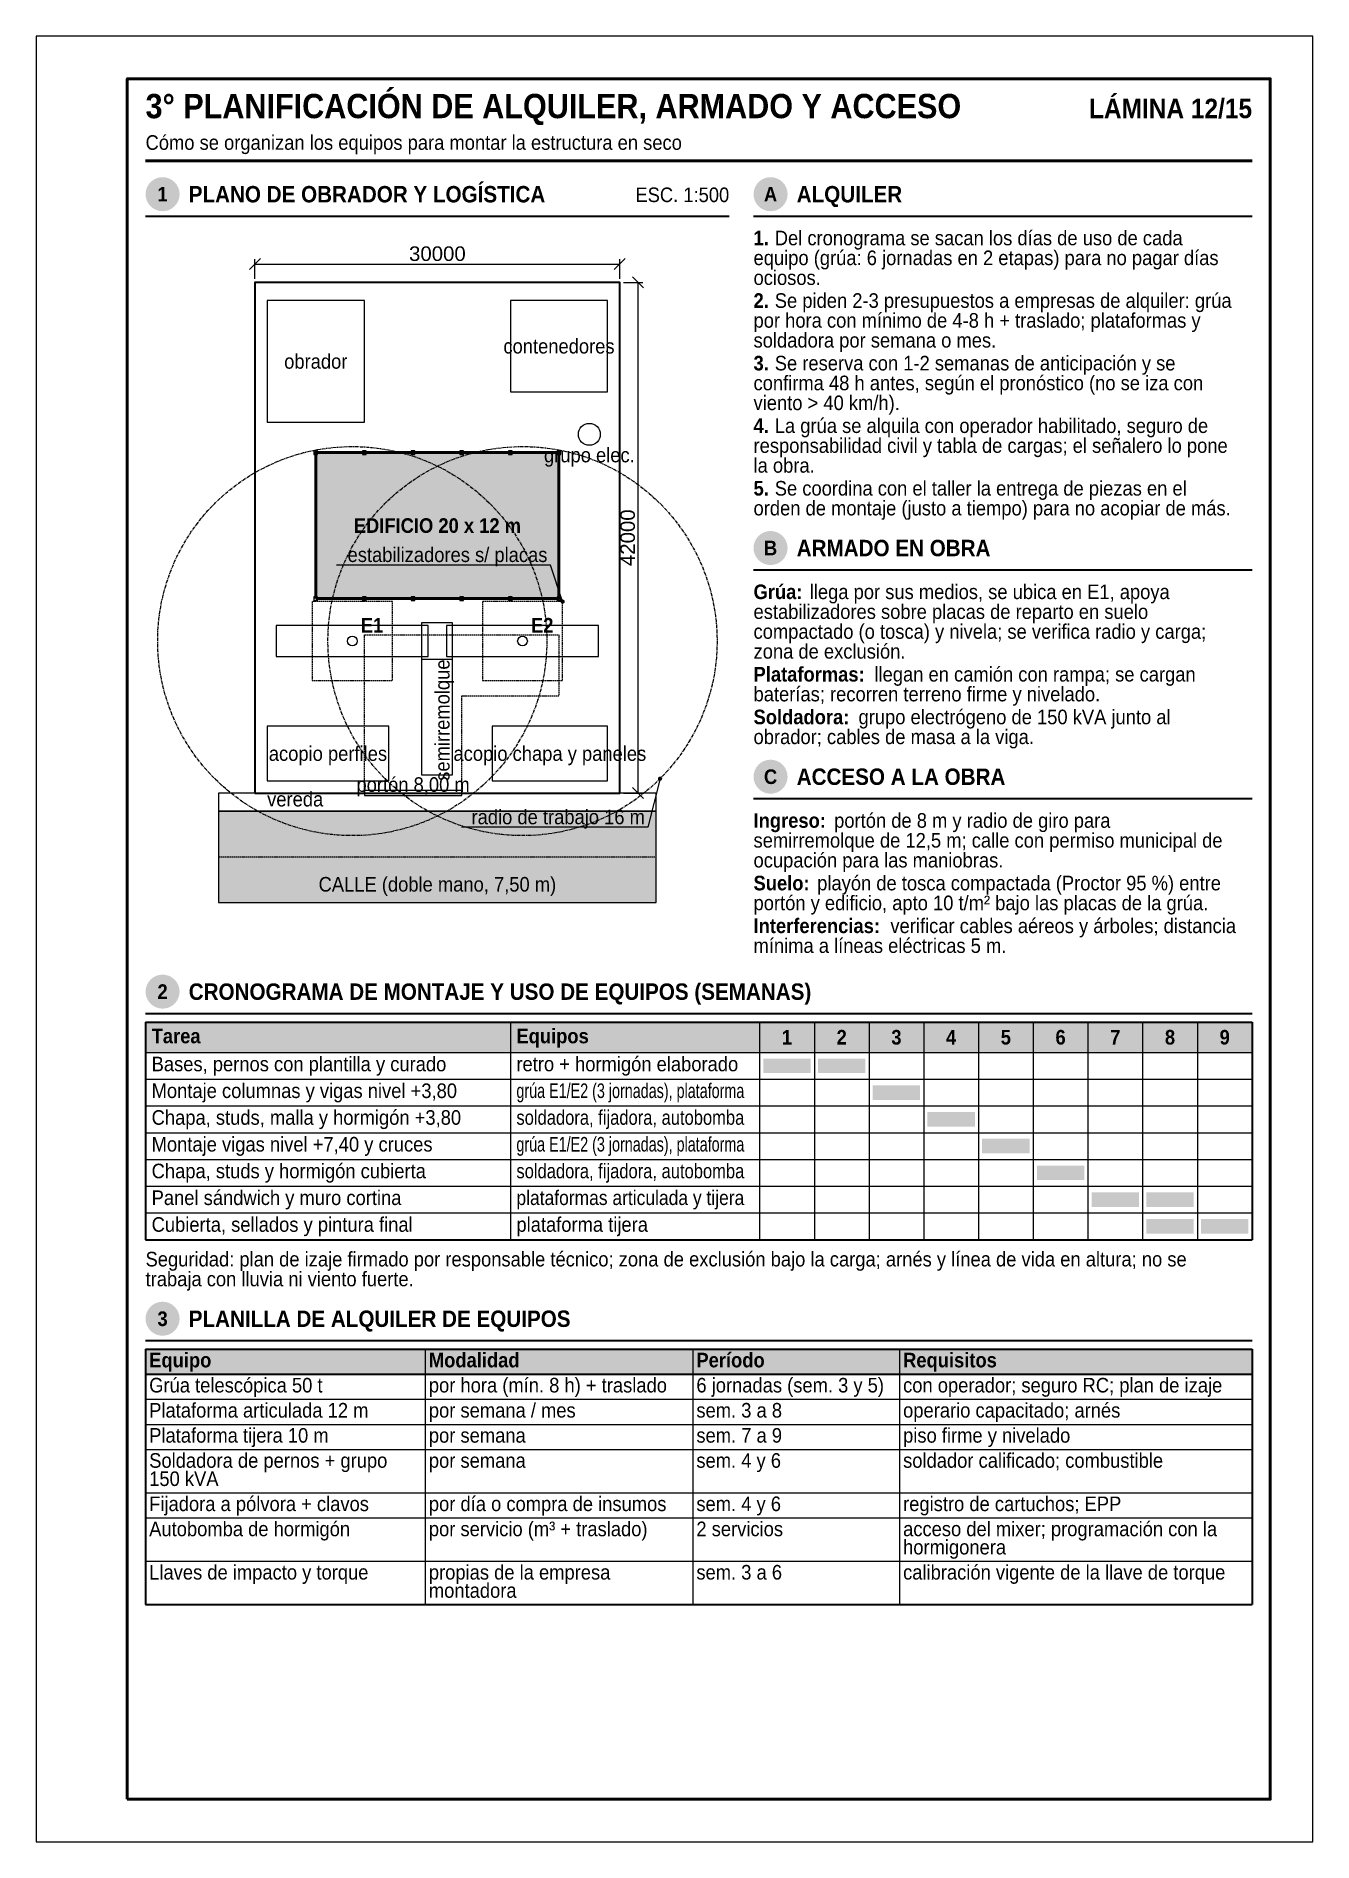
# Model space of a CAD drawing. Header units: millimetres. Extents: x 0 to 210, y 0 to 297.
import ezdxf
from ezdxf.enums import TextEntityAlignment as Align

# ---------------------------------------------------------------- set-up
doc = ezdxf.new("R2010")
doc.units = ezdxf.units.MM
doc.header["$LTSCALE"] = 0.35
doc.linetypes.add('CENTER2', pattern=[2.541, 1.587, -0.318, 0.318, -0.318])
doc.linetypes.add('DASHED2', pattern=[0.762, 0.635, -0.127])
for name, color, linetype in [('0-MARCO', 7, 'Continuous'), ('1-EJES', 1, 'CENTER2'), ('1-OCULTO', 8, 'DASHED2'), ('1-SECCION', 7, 'Continuous'), ('1-VISTA', 7, 'Continuous'), ('2-RAYADO', 8, 'Continuous'), ('3-COTAS', 7, 'Continuous'), ('3-REFS', 7, 'Continuous'), ('3-TABLAS', 7, 'Continuous'), ('3-TEXTOS', 7, 'Continuous'), ('3-TITULOS', 7, 'Continuous')]:
    doc.layers.add(name, color=color, linetype=linetype)
doc.styles.add('ARIAL', font='arial.ttf')
doc.styles.add('ARIAL-NEGRITA', font='arialbd.ttf')
doc.dimstyles.new('A4', dxfattribs={"dimtxt": 2.4, "dimasz": 1.1, "dimexe": 0.8, "dimexo": 0.6, "dimgap": 0.5, "dimtad": 1, "dimdec": 0, "dimtxsty": 'ARIAL', "dimtsz": 0.9, "dimcen": 2.5, "dimclrd": 7, "dimclre": 7, "dimclrt": 7, "dimazin": 3, "dimtfac": 1, "dimtmove": 0, "dimatfit": 3, "dimlwd": 13, "dimlwe": 13, "dimarcsym": 0})

msp = doc.modelspace()

# ---------------------------------------------------------------- hatches: boundary and pattern name
at = {"layer": '2-RAYADO', "true_color": 0xd7d7d7}
h = msp.add_hatch(color=254, dxfattribs=at)
h.dxf.hatch_style = 1
h.paths.add_polyline_path([(46, 204.5), (86, 204.5), (86, 228.5), (46, 228.5)])
h = msp.add_hatch(color=254, dxfattribs=at)
h.dxf.hatch_style = 1
h.paths.add_polyline_path([(30, 154.5), (102, 154.5), (102, 169.5), (30, 169.5)])
at = {"layer": '3-REFS'}
h = msp.add_hatch(color=7, dxfattribs=at)
h.dxf.hatch_style = 1
edge = h.paths.add_edge_path()
edge.add_arc((86.6, 204), 0.35, 0, 360)
h = msp.add_hatch(color=7, dxfattribs=at)
h.dxf.hatch_style = 1
edge = h.paths.add_edge_path()
edge.add_arc((102.628, 174.872), 0.35, 0, 360)
at = {"layer": '3-TABLAS', "true_color": 0xe6e6e6}
h = msp.add_hatch(color=254, dxfattribs=at)
h.dxf.hatch_style = 1
h.paths.add_polyline_path([(18, 134.844), (200, 134.844), (200, 129.844), (18, 129.844)])
at = {"layer": '3-TABLAS', "true_color": 0x505050}
h = msp.add_hatch(color=251, dxfattribs=at)
h.dxf.hatch_style = 1
h.paths.add_polyline_path([(119.6, 128.844), (127.4, 128.844), (127.4, 126.444), (119.6, 126.444)])
h = msp.add_hatch(color=251, dxfattribs=at)
h.dxf.hatch_style = 1
h.paths.add_polyline_path([(128.6, 128.844), (136.4, 128.844), (136.4, 126.444), (128.6, 126.444)])
h = msp.add_hatch(color=251, dxfattribs=at)
h.dxf.hatch_style = 1
h.paths.add_polyline_path([(137.6, 124.444), (145.4, 124.444), (145.4, 122.044), (137.6, 122.044)])
h = msp.add_hatch(color=251, dxfattribs=at)
h.dxf.hatch_style = 1
h.paths.add_polyline_path([(146.6, 120.044), (154.4, 120.044), (154.4, 117.644), (146.6, 117.644)])
h = msp.add_hatch(color=251, dxfattribs=at)
h.dxf.hatch_style = 1
h.paths.add_polyline_path([(155.6, 115.644), (163.4, 115.644), (163.4, 113.244), (155.6, 113.244)])
h = msp.add_hatch(color=251, dxfattribs=at)
h.dxf.hatch_style = 1
h.paths.add_polyline_path([(164.6, 111.244), (172.4, 111.244), (172.4, 108.844), (164.6, 108.844)])
h = msp.add_hatch(color=251, dxfattribs=at)
h.dxf.hatch_style = 1
h.paths.add_polyline_path([(173.6, 106.844), (181.4, 106.844), (181.4, 104.444), (173.6, 104.444)])
h = msp.add_hatch(color=251, dxfattribs=at)
h.dxf.hatch_style = 1
h.paths.add_polyline_path([(182.6, 106.844), (190.4, 106.844), (190.4, 104.444), (182.6, 104.444)])
h = msp.add_hatch(color=251, dxfattribs=at)
h.dxf.hatch_style = 1
h.paths.add_polyline_path([(182.6, 102.444), (190.4, 102.444), (190.4, 100.044), (182.6, 100.044)])
h = msp.add_hatch(color=251, dxfattribs=at)
h.dxf.hatch_style = 1
h.paths.add_polyline_path([(191.6, 102.444), (199.4, 102.444), (199.4, 100.044), (191.6, 100.044)])
at = {"layer": '3-TABLAS', "true_color": 0xe6e6e6}
h = msp.add_hatch(color=254, dxfattribs=at)
h.dxf.hatch_style = 1
h.paths.add_polyline_path([(18, 81.044), (200, 81.044), (200, 76.916), (18, 76.916)])
at = {"layer": '3-TITULOS'}
h = msp.add_hatch(color=7, dxfattribs=at)
h.dxf.hatch_style = 1
edge = h.paths.add_edge_path()
edge.add_arc((20.8, 271), 2.8, 0, 360)
h = msp.add_hatch(color=7, dxfattribs=at)
h.dxf.hatch_style = 1
edge = h.paths.add_edge_path()
edge.add_arc((120.8, 271), 2.8, 0, 360)
h = msp.add_hatch(color=7, dxfattribs=at)
h.dxf.hatch_style = 1
edge = h.paths.add_edge_path()
edge.add_arc((120.8, 212.804), 2.8, 0, 360)
h = msp.add_hatch(color=7, dxfattribs=at)
h.dxf.hatch_style = 1
edge = h.paths.add_edge_path()
edge.add_arc((120.8, 175.192), 2.8, 0, 360)
h = msp.add_hatch(color=7, dxfattribs=at)
h.dxf.hatch_style = 1
edge = h.paths.add_edge_path()
edge.add_arc((20.8, 139.844), 2.8, 0, 360)
h = msp.add_hatch(color=7, dxfattribs=at)
h.dxf.hatch_style = 1
edge = h.paths.add_edge_path()
edge.add_arc((20.8, 86.044), 2.8, 0, 360)

# ---------------------------------------------------------------- linework, layer by layer
at = {"layer": '0-MARCO', "color": 9, "lineweight": 0}
msp.add_lwpolyline([(0, 0), (210, 0), (210, 297), (0, 297)], close=True, dxfattribs=at)
at = {"layer": '0-MARCO', "lineweight": 50}
msp.add_lwpolyline([(15, 7), (203, 7), (203, 290), (15, 290)], close=True, dxfattribs=at)
at = {"layer": '1-EJES', "lineweight": 18}
for centre in [(52, 197.5), (80, 197.5)]:
    msp.add_circle(centre, 32, dxfattribs=at)
at = {"layer": '1-OCULTO', "lineweight": 9}
for points in [[(45.4, 191), (58.6, 191), (58.6, 204), (45.4, 204)], [(73.4, 191), (86.6, 191), (86.6, 204), (73.4, 204)]]:
    msp.add_lwpolyline(points, close=True, dxfattribs=at)
at = {"layer": '1-OCULTO', "lineweight": 13}
for points in [[(54, 172.5), (54, 198.5), (86, 198.5), (86, 188.5)], [(70, 172.5), (70, 188.5), (86, 188.5)]]:
    msp.add_lwpolyline(points, dxfattribs=at)
at = {"layer": '1-OCULTO', "lineweight": 9}
msp.add_lwpolyline([(30, 162), (102, 162)], dxfattribs=at)
at = {"layer": '1-SECCION', "lineweight": 35}
msp.add_lwpolyline([(36, 172.5), (96, 172.5), (96, 256.5), (36, 256.5)], close=True, dxfattribs=at)
at = {"layer": '1-SECCION', "lineweight": 18}
for points in [[(45.7, 228.2), (46.3, 228.2), (46.3, 228.8), (45.7, 228.8)], [(53.7, 228.2), (54.3, 228.2), (54.3, 228.8), (53.7, 228.8)], [(61.7, 228.2), (62.3, 228.2), (62.3, 228.8), (61.7, 228.8)], [(69.7, 228.2), (70.3, 228.2), (70.3, 228.8), (69.7, 228.8)], [(77.7, 228.2), (78.3, 228.2), (78.3, 228.8), (77.7, 228.8)], [(85.7, 228.2), (86.3, 228.2), (86.3, 228.8), (85.7, 228.8)], [(45.7, 204.2), (46.3, 204.2), (46.3, 204.8), (45.7, 204.8)], [(53.7, 204.2), (54.3, 204.2), (54.3, 204.8), (53.7, 204.8)], [(61.7, 204.2), (62.3, 204.2), (62.3, 204.8), (61.7, 204.8)], [(69.7, 204.2), (70.3, 204.2), (70.3, 204.8), (69.7, 204.8)], [(77.7, 204.2), (78.3, 204.2), (78.3, 204.8), (77.7, 204.8)], [(85.7, 204.2), (86.3, 204.2), (86.3, 204.8), (85.7, 204.8)]]:
    msp.add_lwpolyline(points, close=True, dxfattribs=at)
at = {"layer": '1-SECCION', "lineweight": 50}
msp.add_lwpolyline([(46, 204.5), (86, 204.5), (86, 228.5), (46, 228.5)], close=True, dxfattribs=at)
at = {"layer": '1-SECCION', "lineweight": 0}
msp.add_lwpolyline([(54, 172.5), (70, 172.5)], dxfattribs=at)
at = {"layer": '1-SECCION', "lineweight": 25}
for centre in [(52, 197.5), (80, 197.5)]:
    msp.add_circle(centre, 0.8, dxfattribs=at)
at = {"layer": '1-VISTA', "lineweight": 18}
for points in [[(38, 233.5), (54, 233.5), (54, 253.5), (38, 253.5)], [(78, 238.5), (94, 238.5), (94, 253.5), (78, 253.5)], [(38, 174.5), (58, 174.5), (58, 183.5), (38, 183.5)], [(75, 174.5), (94, 174.5), (94, 183.5), (75, 183.5)]]:
    msp.add_lwpolyline(points, close=True, dxfattribs=at)
at = {"layer": '1-VISTA', "lineweight": 25}
for points in [[(39.5, 194.95), (64.5, 194.95), (64.5, 200.05), (39.5, 200.05)], [(63.4, 175.5), (68.5, 175.5), (68.5, 200.5), (63.4, 200.5)], [(67.5, 194.95), (92.5, 194.95), (92.5, 200.05), (67.5, 200.05)], [(54, 172.1), (70, 172.1), (70, 172.9), (54, 172.9)]]:
    msp.add_lwpolyline(points, close=True, dxfattribs=at)
at = {"layer": '1-VISTA', "lineweight": 13}
msp.add_lwpolyline([(63.4, 194.5), (68.5, 194.5)], dxfattribs=at)
for points in [[(30, 169.5), (102, 169.5), (102, 172.5), (30, 172.5)], [(30, 154.5), (102, 154.5), (102, 169.5), (30, 169.5)]]:
    msp.add_lwpolyline(points, close=True, dxfattribs=at)
msp.add_circle((91, 231.5), 1.8, dxfattribs=at)
at = {"layer": '3-REFS', "lineweight": 13}
for points in [[(84.6, 210), (49.3957, 210)], [(86.6, 204), (84.6, 210)], [(102.628, 174.872), (100.628, 166.872)], [(100.628, 166.872), (69.9583, 166.872)]]:
    msp.add_lwpolyline(points, dxfattribs=at)
at = {"layer": '3-TABLAS', "lineweight": 35}
for points in [[(18, 134.844), (18, 99.044)], [(18, 134.844), (200, 134.844)], [(200, 134.844), (200, 99.044)], [(18, 99.044), (200, 99.044)], [(18, 81.044), (200, 81.044)], [(18, 81.044), (18, 39.02)], [(200, 81.044), (200, 39.02)], [(18, 76.916), (200, 76.916)], [(18, 39.02), (200, 39.02)]]:
    msp.add_lwpolyline(points, dxfattribs=at)
at = {"layer": '3-TABLAS', "lineweight": 13}
for points in [[(78, 134.844), (78, 99.044)], [(119, 134.844), (119, 99.044)], [(128, 134.844), (128, 99.044)], [(137, 134.844), (137, 99.044)], [(146, 134.844), (146, 99.044)], [(155, 134.844), (155, 99.044)], [(164, 134.844), (164, 99.044)], [(173, 134.844), (173, 99.044)], [(182, 134.844), (182, 99.044)], [(191, 134.844), (191, 99.044)], [(18, 125.444), (200, 125.444)], [(18, 121.044), (200, 121.044)], [(18, 116.644), (200, 116.644)], [(18, 112.244), (200, 112.244)], [(18, 107.844), (200, 107.844)], [(18, 103.444), (200, 103.444)], [(18, 99.044), (200, 99.044)], [(64, 81.044), (64, 39.02)], [(108, 81.044), (108, 39.02)], [(142, 81.044), (142, 39.02)], [(18, 72.788), (200, 72.788)], [(18, 68.66), (200, 68.66)], [(18, 64.532), (200, 64.532)], [(18, 57.404), (200, 57.404)], [(18, 53.276), (200, 53.276)], [(18, 46.148), (200, 46.148)]]:
    msp.add_lwpolyline(points, dxfattribs=at)
at = {"layer": '3-TABLAS', "lineweight": 25}
msp.add_lwpolyline([(18, 129.844), (200, 129.844)], dxfattribs=at)
at = {"layer": '3-TITULOS', "lineweight": 50}
msp.add_lwpolyline([(18, 276.5), (200, 276.5)], dxfattribs=at)
at = {"layer": '3-TITULOS', "lineweight": 35}
for points in [[(18, 267.4), (114, 267.4)], [(118, 267.4), (200, 267.4)], [(118, 209.204), (200, 209.204)], [(118, 171.592), (200, 171.592)], [(18, 136.244), (200, 136.244)], [(18, 82.444), (200, 82.444)]]:
    msp.add_lwpolyline(points, dxfattribs=at)

# ---------------------------------------------------------------- texts
at = {"layer": '3-TABLAS'}
for s, style, width, p in [('Tarea', 'ARIAL-NEGRITA', 0.9, (19, 131.344)), ('Equipos', 'ARIAL-NEGRITA', 0.9, (79, 131.344)), ('Bases, pernos con plantilla y curado', 'ARIAL', 0.9, (19, 126.744)), ('retro + hormigón elaborado', 'ARIAL', 0.9, (79, 126.744)), ('Montaje columnas y vigas nivel +3,80', 'ARIAL', 0.9, (19, 122.344)), ('grúa E1/E2 (3 jornadas), plataforma', 'ARIAL', 0.703245, (79, 122.344)), ('Chapa, studs, malla y hormigón +3,80', 'ARIAL', 0.9, (19, 117.944)), ('soldadora, fijadora, autobomba', 'ARIAL', 0.810889, (79, 117.944)), ('Montaje vigas nivel +7,40 y cruces', 'ARIAL', 0.9, (19, 113.544)), ('grúa E1/E2 (3 jornadas), plataforma', 'ARIAL', 0.703245, (79, 113.544)), ('Chapa, studs y hormigón cubierta', 'ARIAL', 0.9, (19, 109.144)), ('soldadora, fijadora, autobomba', 'ARIAL', 0.810889, (79, 109.144)), ('Panel sándwich y muro cortina', 'ARIAL', 0.9, (19, 104.744)), ('plataformas articulada y tijera', 'ARIAL', 0.855935, (79, 104.744)), ('Cubierta, sellados y pintura final', 'ARIAL', 0.9, (19, 100.344)), ('plataforma tijera', 'ARIAL', 0.9, (79, 100.344)), ('Equipo', 'ARIAL-NEGRITA', 0.9, (18.6, 78.044)), ('Modalidad', 'ARIAL-NEGRITA', 0.9, (64.6, 78.044)), ('Período', 'ARIAL-NEGRITA', 0.9, (108.6, 78.044)), ('Requisitos', 'ARIAL-NEGRITA', 0.9, (142.6, 78.044)), ('Grúa telescópica 50 t', 'ARIAL', 0.9, (18.6, 73.916)), ('por hora (mín. 8 h) + traslado', 'ARIAL', 0.9, (64.6, 73.916)), ('6 jornadas (sem. 3 y 5)', 'ARIAL', 0.9, (108.6, 73.916)), ('con operador; seguro RC; plan de izaje', 'ARIAL', 0.9, (142.6, 73.916)), ('Plataforma articulada 12 m', 'ARIAL', 0.9, (18.6, 69.788)), ('por semana / mes', 'ARIAL', 0.9, (64.6, 69.788)), ('sem. 3 a 8', 'ARIAL', 0.9, (108.6, 69.788)), ('operario capacitado; arnés', 'ARIAL', 0.9, (142.6, 69.788)), ('Plataforma tijera 10 m', 'ARIAL', 0.9, (18.6, 65.66)), ('por semana', 'ARIAL', 0.9, (64.6, 65.66)), ('sem. 7 a 9', 'ARIAL', 0.9, (108.6, 65.66)), ('piso firme y nivelado', 'ARIAL', 0.9, (142.6, 65.66)), ('Soldadora de pernos + grupo', 'ARIAL', 0.9, (18.6, 61.532)), ('por semana', 'ARIAL', 0.9, (64.6, 61.532)), ('sem. 4 y 6', 'ARIAL', 0.9, (108.6, 61.532)), ('soldador calificado; combustible', 'ARIAL', 0.9, (142.6, 61.532)), ('150 kVA', 'ARIAL', 0.9, (18.6, 58.532)), ('Fijadora a pólvora + clavos', 'ARIAL', 0.9, (18.6, 54.404)), ('por día o compra de insumos', 'ARIAL', 0.9, (64.6, 54.404)), ('sem. 4 y 6', 'ARIAL', 0.9, (108.6, 54.404)), ('registro de cartuchos; EPP', 'ARIAL', 0.9, (142.6, 54.404)), ('Autobomba de hormigón', 'ARIAL', 0.9, (18.6, 50.276)), ('por servicio (m³ + traslado)', 'ARIAL', 0.9, (64.6, 50.276)), ('2 servicios', 'ARIAL', 0.9, (108.6, 50.276)), ('acceso del mixer; programación con la', 'ARIAL', 0.9, (142.6, 50.276)), ('hormigonera', 'ARIAL', 0.9, (142.6, 47.276)), ('Llaves de impacto y torque', 'ARIAL', 0.9, (18.6, 43.148)), ('propias de la empresa', 'ARIAL', 0.9, (64.6, 43.148)), ('sem. 3 a 6', 'ARIAL', 0.9, (108.6, 43.148)), ('calibración vigente de la llave de torque', 'ARIAL', 0.9, (142.6, 43.148)), ('montadora', 'ARIAL', 0.9, (64.6, 40.148))]:
    msp.add_text(s, height=2.4, dxfattribs=dict(at, style=style, width=width)).set_placement(p)
at = {"layer": '3-TABLAS', "style": 'ARIAL-NEGRITA', "width": 0.9}
for s, p in [('1', (123.5, 132.344)), ('2', (132.5, 132.344)), ('3', (141.5, 132.344)), ('4', (150.5, 132.344)), ('5', (159.5, 132.344)), ('6', (168.5, 132.344)), ('7', (177.5, 132.344)), ('8', (186.5, 132.344)), ('9', (195.5, 132.344))]:
    msp.add_text(s, height=2.4, dxfattribs=at).set_placement(p, align=Align.MIDDLE_CENTER)
at = {"layer": '3-TEXTOS', "width": 0.9}
for s, style, p in [('1.', 'ARIAL-NEGRITA', (118, 262.6)), ('Del cronograma se sacan los días de uso de cada', 'ARIAL', (121.4906, 262.6)), ('equipo (grúa: 6 jornadas en 2 etapas) para no pagar días', 'ARIAL', (118, 259.336)), ('ociosos.', 'ARIAL', (118, 256.072)), ('2.', 'ARIAL-NEGRITA', (118, 252.308)), ('Se piden 2-3 presupuestos a empresas de alquiler: grúa', 'ARIAL', (121.4906, 252.308)), ('por hora con mínimo de 4-8 h + traslado; plataformas y', 'ARIAL', (118, 249.044)), ('soldadora por semana o mes.', 'ARIAL', (118, 245.78)), ('3.', 'ARIAL-NEGRITA', (118, 242.016)), ('Se reserva con 1-2 semanas de anticipación y se', 'ARIAL', (121.4906, 242.016)), ('confirma 48 h antes, según el pronóstico (no se iza con', 'ARIAL', (118, 238.752)), ('viento > 40 km/h).', 'ARIAL', (118, 235.488)), ('4.', 'ARIAL-NEGRITA', (118, 231.724)), ('La grúa se alquila con operador habilitado, seguro de', 'ARIAL', (121.4906, 231.724)), ('responsabilidad civil y tabla de cargas; el señalero lo pone', 'ARIAL', (118, 228.46)), ('la obra.', 'ARIAL', (118, 225.196)), ('5.', 'ARIAL-NEGRITA', (118, 221.432)), ('Se coordina con el taller la entrega de piezas en el', 'ARIAL', (121.4906, 221.432)), ('orden de montaje (justo a tiempo) para no acopiar de más.', 'ARIAL', (118, 218.168)), ('Grúa:', 'ARIAL-NEGRITA', (118, 204.404)), ('llega por sus medios, se ubica en E1, apoya', 'ARIAL', (127.2455, 204.404)), ('estabilizadores sobre placas de reparto en suelo', 'ARIAL', (118, 201.14)), ('E1', 'ARIAL-NEGRITA', (53.4, 198.9)), ('E2', 'ARIAL-NEGRITA', (81.4, 198.9)), ('compactado (o tosca) y nivela; se verifica radio y carga;', 'ARIAL', (118, 197.876)), ('zona de exclusión.', 'ARIAL', (118, 194.612)), ('Plataformas:', 'ARIAL-NEGRITA', (118, 190.848)), ('llegan en camión con rampa; se cargan', 'ARIAL', (137.8907, 190.848)), ('baterías; recorren terreno firme y nivelado.', 'ARIAL', (118, 187.584)), ('Soldadora:', 'ARIAL-NEGRITA', (118, 183.82)), ('grupo electrógeno de 150 kVA junto al', 'ARIAL', (135.2693, 183.82)), ('obrador; cables de masa a la viga.', 'ARIAL', (118, 180.556)), ('vereda', 'ARIAL', (38, 170.3)), ('portón de 8 m y radio de giro para', 'ARIAL', (131.2574, 166.792)), ('Ingreso:', 'ARIAL-NEGRITA', (118, 166.792)), ('semirremolque de 12,5 m; calle con permiso municipal de', 'ARIAL', (118, 163.528)), ('ocupación para las maniobras.', 'ARIAL', (118, 160.264)), ('Suelo:', 'ARIAL-NEGRITA', (118, 156.5)), ('playón de tosca compactada (Proctor 95 %) entre', 'ARIAL', (128.4658, 156.5)), ('portón y edificio, apto 10 t/m² bajo las placas de la grúa.', 'ARIAL', (118, 153.236)), ('Interferencias:', 'ARIAL-NEGRITA', (118, 149.472)), ('verificar cables aéreos y árboles; distancia', 'ARIAL', (140.5091, 149.472)), ('mínima a líneas eléctricas 5 m.', 'ARIAL', (118, 146.208)), ('Seguridad: plan de izaje firmado por responsable técnico; zona de exclusión bajo la carga; arnés y línea de vida en altura; no se', 'ARIAL', (18, 94.644)), ('trabaja con lluvia ni viento fuerte.', 'ARIAL', (18, 91.38))]:
    msp.add_text(s, height=2.4, dxfattribs=dict(at, style=style)).set_placement(p)
for s, style, p in [('contenedores', 'ARIAL', (86, 246)), ('obrador', 'ARIAL', (46, 243.5)), ('grupo elec.', 'ARIAL', (91, 228.1)), ('EDIFICIO 20 x 12 m', 'ARIAL-NEGRITA', (66, 216.5)), ('acopio perfiles', 'ARIAL', (48, 179)), ('acopio chapa y paneles', 'ARIAL', (84.5, 179)), ('portón 8,00 m', 'ARIAL', (62, 173.9)), ('CALLE (doble mano, 7,50 m)', 'ARIAL', (66, 157.5))]:
    msp.add_text(s, height=2.4, dxfattribs=dict(at, style=style)).set_placement(p, align=Align.MIDDLE_CENTER)
at = {"layer": '3-TEXTOS', "style": 'ARIAL', "width": 0.9}
for s, p in [('estabilizadores s/ placas', (84.1, 210.5)), ('radio de trabajo 16 m', (100.128, 167.372))]:
    msp.add_text(s, height=2.4, dxfattribs=at).set_placement(p, align=Align.RIGHT)
msp.add_text('semirremolque', height=2.4, rotation=90, dxfattribs=at).set_placement((66.8, 184.5), align=Align.MIDDLE_CENTER)
at = {"layer": '3-TITULOS', "width": 0.9}
for s, height, style, p in [('3° PLANIFICACIÓN DE ALQUILER, ARMADO Y ACCESO', 4, 'ARIAL-NEGRITA', (18, 283.5)), ('Cómo se organizan los equipos para montar la estructura en seco', 2.4, 'ARIAL', (18, 278.3))]:
    msp.add_text(s, height=height, dxfattribs=dict(at, style=style)).set_placement(p)
at = {"layer": '3-TITULOS', "style": 'ARIAL-NEGRITA', "width": 0.9}
msp.add_text('LÁMINA 12/15', height=3.2, dxfattribs=at).set_placement((200, 283.5), align=Align.RIGHT)
at = {"layer": '3-TITULOS', "color": 7, "true_color": 0xffffff, "style": 'ARIAL-NEGRITA', "width": 0.9}
for s, p in [('1', (20.8, 271)), ('A', (120.8, 271)), ('B', (120.8, 212.804)), ('C', (120.8, 175.192)), ('2', (20.8, 139.844)), ('3', (20.8, 86.044))]:
    msp.add_text(s, height=2.4, dxfattribs=at).set_placement(p, align=Align.MIDDLE_CENTER)
at = {"layer": '3-TITULOS', "style": 'ARIAL-NEGRITA', "width": 0.9}
for s, p in [('PLANO DE OBRADOR Y LOGÍSTICA', (25.1, 271)), ('ALQUILER', (125.1, 271)), ('ARMADO EN OBRA', (125.1, 212.804)), ('ACCESO A LA OBRA', (125.1, 175.192)), ('CRONOGRAMA DE MONTAJE Y USO DE EQUIPOS (SEMANAS)', (25.1, 139.844)), ('PLANILLA DE ALQUILER DE EQUIPOS', (25.1, 86.044))]:
    msp.add_text(s, height=2.7, dxfattribs=at).set_placement(p, align=Align.MIDDLE_LEFT)
at = {"layer": '3-TITULOS', "style": 'ARIAL', "width": 0.9}
msp.add_text('ESC. 1:500', height=2.4, dxfattribs=at).set_placement((114, 270.9), align=Align.MIDDLE_RIGHT)

# ---------------------------------------------------------------- dimensions: what is measured, and where the dimension line sits
at = {"layer": '3-COTAS'}
msp.add_linear_dim(base=(36, 259.5), p1=(36, 256.5), p2=(96, 256.5), dimstyle='A4', override={"dimlfac": 500}, dxfattribs=at).render()
msp.add_linear_dim(base=(99, 172.5), p1=(96, 172.5), p2=(96, 256.5), angle=90, dimstyle='A4', override={"dimlfac": 500}, dxfattribs=at).render()

doc.saveas('drawing.dxf')
